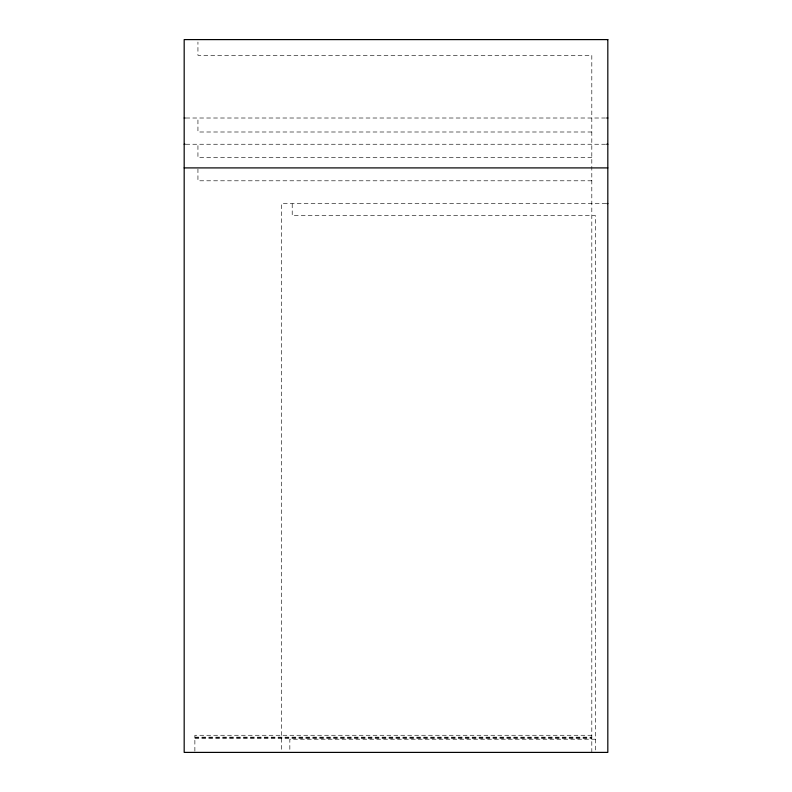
<?xml version="1.0" encoding="UTF-8"?>
<svg xmlns="http://www.w3.org/2000/svg" width="792" height="792" viewBox="0 0 792 792"><rect width="100%" height="100%" fill="white"/><g stroke="black" fill="none" stroke-linecap="round" stroke-linejoin="round"><path stroke-width="0.59" stroke-dasharray="3.96 2.97" d="M185.833 118.008L605.543 118.008M591.812 131.997L197.941 131.997L197.941 118.008M185.833 144.243L606.682 144.243M591.812 157.657L197.941 157.657L197.941 144.243M591.812 180.794L197.941 180.794L197.941 169.072M606.068 203.544L281.615 203.544L281.615 749.925M591.812 735.273L194.872 735.273L194.872 752.4M194.872 737.154L591.812 737.154M194.872 737.788L591.812 737.788M194.872 738.362L591.812 738.362M595.495 739.213L289.842 739.213L289.842 750.004M595.495 750.004L595.495 215.652L292.208 215.652L292.208 203.544M591.812 752.4L591.812 55.321L197.941 55.321L197.941 42.016"/><path stroke-width="1.19" d="M184.18 118.008L185.12 118.008M606.682 118.008L607.82 118.008M184.18 144.243L185.12 144.243M606.682 144.243L607.82 144.243M184.18 167.904L607.82 167.904M606.939 203.544L607.82 203.544M607.82 39.6L184.18 39.6L184.18 752.4L607.82 752.4L607.82 39.6"/></g></svg>
